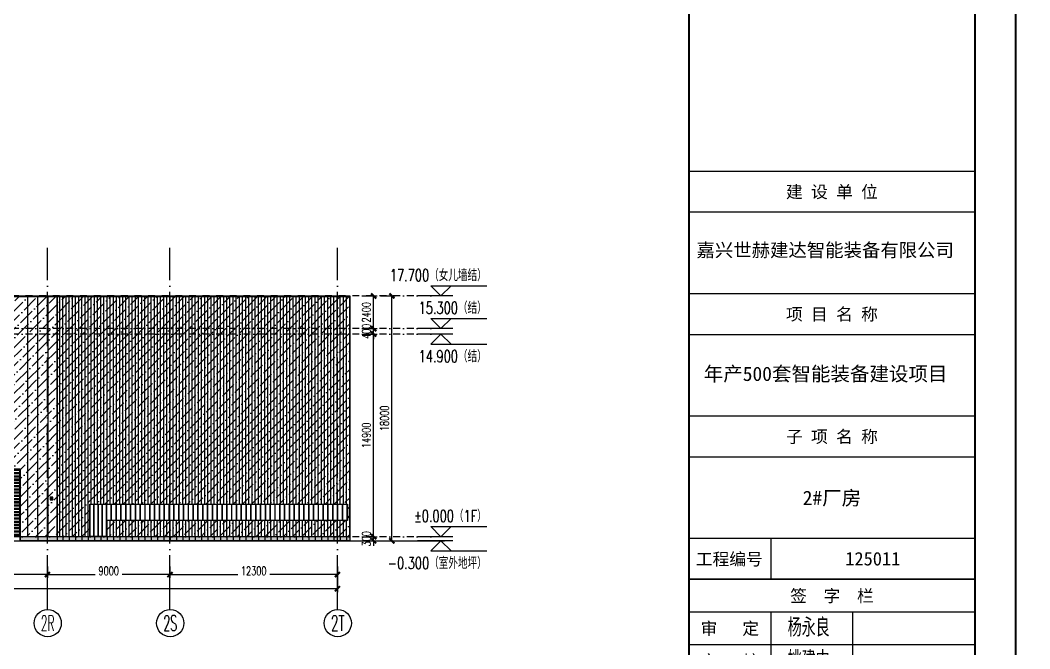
# Model space of a CAD drawing. Extents: x -2072575 to 87763, y 445513 to 805276.
# Drawn here: x -1185254 to -1111105, y 498846 to 545061 of the extents above; entities that cross this region are included whole.
import ezdxf
from ezdxf.enums import TextEntityAlignment as Align

# ---------------------------------------------------------------- set-up
doc = ezdxf.new("R2010")
doc.units = 0
doc.header["$LTSCALE"] = 1000
for name, pattern in [('__DASH', [0.35, 0.25, -0.1]), ('DASHDOT', [1, 0.5, -0.25, 0, -0.25]), ('DOT', [0.25, 0, -0.25]), ('DOTE', [2.42, 2, -0.2, 0.02, -0.2])]:
    doc.linetypes.add(name, pattern=pattern)
doc.layers.get('Defpoints').update_dxf_attribs({"color": 210})
for name, color, linetype in [('!ZN1-填充-8', 8, 'Continuous'), ('0-cxFrame', 155, 'Continuous'), ('3符号', 3, 'Continuous'), ('3铝板幕墙', 3, 'Continuous'), ('4玻璃幕墙', 4, 'Continuous'), ('A-AXIS-DOTE', 14, 'DOTE'), ('A-HATCH-2', 251, 'Continuous'), ('A-LIN-V', 9, 'Continuous'), ('A-WINDOW', 140, 'Continuous'), ('A-云线', 50, 'Continuous'), ('A-门窗表显示尺寸', 160, 'Continuous'), ('AS-WALL', 40, 'Continuous'), ('DIM', 173, 'Continuous'), ('DOT', 8, 'DOT'), ('IE-填充-JYZS', 7, 'Continuous'), ('qianming', 155, 'Continuous'), ('压型钢板', 23, 'Continuous')]:
    doc.layers.add(name, color=color, linetype=linetype)
doc.layers.add('0-cxText', color=131, linetype='Continuous', lineweight=25)
doc.layers.add('A-WALL-HATCH', color=8, linetype='Continuous', lineweight=13)
doc.styles.add('_TCH_AXIS', font='COMPLEX', dxfattribs={"bigfont": 'GBCBIG'})
doc.styles.add('A-STANDARD', font='SIMPLEX', dxfattribs={"bigfont": 'GBCBIG'})
doc.styles.add('BZHZ', font='bzxw', dxfattribs={"width": 0.8, "bigfont": 'bzhz'})
doc.styles.add('cx_biaoti', font='')
doc.styles.add('cx_tuming', font='simhei.ttf')
doc.styles.add('cx_tuqian1', font='')
doc.styles.add('DHTEXT-1', font='romans.shx', dxfattribs={"width": 0.7, "bigfont": 'chinese.shx'})
doc.styles.add('卓越符号', font='ROMANS.shx', dxfattribs={"width": 0.7, "bigfont": 'CHINESE.shx'})
doc.styles.add('黑体', font='simhei.ttf', dxfattribs={"height": 12})
doc.styles.get('cx_biaoti').set_extended_font_data('SimSun')
doc.styles.get('cx_tuqian1').set_extended_font_data('SimSun')
doc.dimstyles.new('ZN250', dxfattribs={"dimscale": 250, "dimtxt": 2.5, "dimasz": 1.5, "dimexe": 1, "dimexo": 2, "dimgap": 0.9, "dimtad": 1, "dimdec": 0, "dimdsep": 46, "dimtxsty": 'DHTEXT-1', "dimblk": 'ARCHTICK', "dimcen": 2.5, "dimclrd": 173, "dimclre": 173, "dimclrt": 7, "dimazin": 2, "dimtfac": 1, "dimtdec": 0, "dimtix": 1, "dimtmove": 2, "dimatfit": 3, "dimfxl": 0, "dimarcsym": 0})

# ---------------------------------------------------------------- blocks, each defined once
blk = doc.blocks.new('_ArchTick')
at = {"color": 0, "linetype": 'ByBlock', "const_width": 0.4}
blk.add_lwpolyline([(-0.5, -0.5), (0.5, 0.5)], dxfattribs=at)
blk = doc.blocks.new('*D949')
at = {"layer": 'Defpoints', "color": 0, "ltscale": 2500, "transparency": 16777216}
for p in [(0, -1697), (156300, -1697), (156300, -3824)]:
    blk.add_point(p, dxfattribs=at)
at = {"layer": 'DIM', "color": 173, "linetype": 'ByBlock', "lineweight": -2, "ltscale": 2500, "transparency": 16777216}
for p, q in [((0, -2197), (0, -4074)), ((156300, -2197), (156300, -4074)), ((0, -3824), (76819, -3824)), ((156300, -3824), (79581, -3824))]:
    blk.add_line(p, q, dxfattribs=at)
at = {"layer": 'DIM', "color": 173, "lineweight": -2, "ltscale": 2500, "transparency": 16777216, "xscale": 375, "yscale": 375, "zscale": 375, "rotation": 180}
blk.add_blockref('_ArchTick', (0, -3824), dxfattribs=at)
at = {"layer": 'DIM', "color": 173, "lineweight": -2, "ltscale": 2500, "transparency": 16777216, "xscale": 375, "yscale": 375, "zscale": 375}
blk.add_blockref('_ArchTick', (156300, -3824), dxfattribs=at)
at = {"layer": 'DIM', "color": 7, "ltscale": 2500, "transparency": 16777216, "insert": (78200, -3549), "char_height": 625, "attachment_point": 5, "style": 'DHTEXT-1'}
blk.add_mtext('156300', dxfattribs=at)
blk = doc.blocks.new('*D950')
at = {"layer": 'Defpoints', "color": 0, "ltscale": 2500, "transparency": 16777216}
for p in [(158961, 17700), (160295, 17700), (158961, -300)]:
    blk.add_point(p, dxfattribs=at)
at = {"layer": 'DIM', "color": 173, "linetype": 'ByBlock', "lineweight": -2, "ltscale": 2500, "transparency": 16777216}
for p, q in [((159461, 17700), (160545, 17700)), ((160295, -300), (160295, 17700)), ((159461, -300), (160545, -300))]:
    blk.add_line(p, q, dxfattribs=at)
at = {"layer": 'DIM', "color": 173, "lineweight": -2, "ltscale": 2500, "transparency": 16777216, "xscale": 375, "yscale": 375, "zscale": 375}
for p, rotation in [((160295, 17700), 90), ((160295, -300), 270)]:
    blk.add_blockref('_ArchTick', p, dxfattribs=dict(at, rotation=rotation))
at = {"layer": 'DIM', "color": 7, "ltscale": 2500, "transparency": 16777216, "insert": (159757, 8700), "char_height": 625, "attachment_point": 5, "rotation": 90, "style": 'DHTEXT-1'}
blk.add_mtext('18000', dxfattribs=at)
blk = doc.blocks.new('*D951')
at = {"layer": 'Defpoints', "color": 0, "ltscale": 2500, "transparency": 16777216}
for p in [(157626, 0), (158960, 0), (157626, -300)]:
    blk.add_point(p, dxfattribs=at)
at = {"layer": 'DIM', "color": 173, "linetype": 'ByBlock', "lineweight": -2, "ltscale": 2500, "transparency": 16777216}
for p, q in [((158126, 0), (159210, 0)), ((158960, 0), (158960, 375)), ((158960, -300), (158960, 0)), ((158126, -300), (159210, -300)), ((158960, -300), (158960, -675))]:
    blk.add_line(p, q, dxfattribs=at)
at = {"layer": 'DIM', "color": 173, "lineweight": -2, "ltscale": 2500, "transparency": 16777216, "xscale": 375, "yscale": 375, "zscale": 375}
for p, rotation in [((158960, 0), 270), ((158960, -300), 90)]:
    blk.add_blockref('_ArchTick', p, dxfattribs=dict(at, rotation=rotation))
at = {"layer": 'DIM', "color": 7, "ltscale": 2500, "transparency": 16777216, "insert": (158422, -150), "char_height": 625, "attachment_point": 5, "rotation": 90, "style": 'DHTEXT-1'}
blk.add_mtext('300', dxfattribs=at)
blk = doc.blocks.new('*D952')
at = {"layer": 'Defpoints', "color": 0, "ltscale": 2500, "transparency": 16777216}
for p in [(157626, 14900), (158960, 14900), (157626, 0)]:
    blk.add_point(p, dxfattribs=at)
at = {"layer": 'DIM', "color": 173, "linetype": 'ByBlock', "lineweight": -2, "ltscale": 2500, "transparency": 16777216}
for p, q in [((158126, 14900), (159210, 14900)), ((158960, 0), (158960, 14900)), ((158126, 0), (159210, 0))]:
    blk.add_line(p, q, dxfattribs=at)
at = {"layer": 'DIM', "color": 173, "lineweight": -2, "ltscale": 2500, "transparency": 16777216, "xscale": 375, "yscale": 375, "zscale": 375}
for p, rotation in [((158960, 14900), 90), ((158960, 0), 270)]:
    blk.add_blockref('_ArchTick', p, dxfattribs=dict(at, rotation=rotation))
at = {"layer": 'DIM', "color": 7, "ltscale": 2500, "transparency": 16777216, "insert": (158422, 7450), "char_height": 625, "attachment_point": 5, "rotation": 90, "style": 'DHTEXT-1'}
blk.add_mtext('14900', dxfattribs=at)
blk = doc.blocks.new('*D953')
at = {"layer": 'Defpoints', "color": 0, "ltscale": 2500, "transparency": 16777216}
for p in [(157626, 15300), (157626, 14900), (158960, 15300)]:
    blk.add_point(p, dxfattribs=at)
at = {"layer": 'DIM', "color": 173, "linetype": 'ByBlock', "lineweight": -2, "ltscale": 2500, "transparency": 16777216}
for p, q in [((158960, 15300), (158960, 15675)), ((158126, 15300), (159210, 15300)), ((158126, 14900), (159210, 14900)), ((158960, 14900), (158960, 15300)), ((158960, 14900), (158960, 14525))]:
    blk.add_line(p, q, dxfattribs=at)
at = {"layer": 'DIM', "color": 173, "lineweight": -2, "ltscale": 2500, "transparency": 16777216, "xscale": 375, "yscale": 375, "zscale": 375}
for p, rotation in [((158960, 15300), 270), ((158960, 14900), 90)]:
    blk.add_blockref('_ArchTick', p, dxfattribs=dict(at, rotation=rotation))
at = {"layer": 'DIM', "color": 7, "ltscale": 2500, "transparency": 16777216, "insert": (158422, 15100), "char_height": 625, "attachment_point": 5, "rotation": 90, "style": 'DHTEXT-1'}
blk.add_mtext('400', dxfattribs=at)
blk = doc.blocks.new('*D954')
at = {"layer": 'Defpoints', "color": 0, "ltscale": 2500, "transparency": 16777216}
for p in [(157626, 17700), (158960, 17700), (157626, 15300)]:
    blk.add_point(p, dxfattribs=at)
at = {"layer": 'DIM', "color": 173, "linetype": 'ByBlock', "lineweight": -2, "ltscale": 2500, "transparency": 16777216}
for p, q in [((158126, 17700), (159210, 17700)), ((158960, 15300), (158960, 17700)), ((158126, 15300), (159210, 15300))]:
    blk.add_line(p, q, dxfattribs=at)
at = {"layer": 'DIM', "color": 173, "lineweight": -2, "ltscale": 2500, "transparency": 16777216, "xscale": 375, "yscale": 375, "zscale": 375}
for p, rotation in [((158960, 17700), 90), ((158960, 15300), 270)]:
    blk.add_blockref('_ArchTick', p, dxfattribs=dict(at, rotation=rotation))
at = {"layer": 'DIM', "color": 7, "ltscale": 2500, "transparency": 16777216, "insert": (158422, 16500), "char_height": 625, "attachment_point": 5, "rotation": 90, "style": 'DHTEXT-1'}
blk.add_mtext('2400', dxfattribs=at)
blk = doc.blocks.new('*D955')
at = {"layer": 'Defpoints', "color": 0, "ltscale": 2500, "transparency": 16777216}
for p in [(144000, -1697), (156300, -1697), (156300, -2784)]:
    blk.add_point(p, dxfattribs=at)
at = {"layer": 'DIM', "color": 173, "linetype": 'ByBlock', "lineweight": -2, "ltscale": 2500, "transparency": 16777216}
for p, q in [((144000, -2197), (144000, -3034)), ((156300, -2197), (156300, -3034)), ((144000, -2784), (148977, -2784)), ((156300, -2784), (151323, -2784))]:
    blk.add_line(p, q, dxfattribs=at)
at = {"layer": 'DIM', "color": 173, "lineweight": -2, "ltscale": 2500, "transparency": 16777216, "xscale": 375, "yscale": 375, "zscale": 375, "rotation": 180}
blk.add_blockref('_ArchTick', (144000, -2784), dxfattribs=at)
at = {"layer": 'DIM', "color": 173, "lineweight": -2, "ltscale": 2500, "transparency": 16777216, "xscale": 375, "yscale": 375, "zscale": 375}
blk.add_blockref('_ArchTick', (156300, -2784), dxfattribs=at)
at = {"layer": 'DIM', "color": 7, "ltscale": 2500, "transparency": 16777216, "insert": (150150, -2509), "char_height": 625, "attachment_point": 5, "style": 'DHTEXT-1'}
blk.add_mtext('12300', dxfattribs=at)
blk = doc.blocks.new('*D956')
at = {"layer": 'Defpoints', "color": 0, "ltscale": 2500, "transparency": 16777216}
for p in [(135000, -1697), (144000, -1697), (144000, -2784)]:
    blk.add_point(p, dxfattribs=at)
at = {"layer": 'DIM', "color": 173, "linetype": 'ByBlock', "lineweight": -2, "ltscale": 2500, "transparency": 16777216}
for p, q in [((135000, -2197), (135000, -3034)), ((144000, -2197), (144000, -3034)), ((135000, -2784), (138504, -2784)), ((144000, -2784), (140496, -2784))]:
    blk.add_line(p, q, dxfattribs=at)
at = {"layer": 'DIM', "color": 173, "lineweight": -2, "ltscale": 2500, "transparency": 16777216, "xscale": 375, "yscale": 375, "zscale": 375, "rotation": 180}
blk.add_blockref('_ArchTick', (135000, -2784), dxfattribs=at)
at = {"layer": 'DIM', "color": 173, "lineweight": -2, "ltscale": 2500, "transparency": 16777216, "xscale": 375, "yscale": 375, "zscale": 375}
blk.add_blockref('_ArchTick', (144000, -2784), dxfattribs=at)
at = {"layer": 'DIM', "color": 7, "ltscale": 2500, "transparency": 16777216, "insert": (139500, -2509), "char_height": 625, "attachment_point": 5, "style": 'DHTEXT-1'}
blk.add_mtext('9000', dxfattribs=at)
blk = doc.blocks.new('*D940')
at = {"layer": 'Defpoints', "color": 0, "ltscale": 2500, "transparency": 16777216}
for p in [(126000, -1697), (135000, -1697), (135000, -2784)]:
    blk.add_point(p, dxfattribs=at)
at = {"layer": 'DIM', "color": 173, "linetype": 'ByBlock', "lineweight": -2, "ltscale": 2500, "transparency": 16777216}
for p, q in [((126000, -2197), (126000, -3034)), ((135000, -2197), (135000, -3034)), ((126000, -2784), (129504, -2784)), ((135000, -2784), (131496, -2784))]:
    blk.add_line(p, q, dxfattribs=at)
at = {"layer": 'DIM', "color": 173, "lineweight": -2, "ltscale": 2500, "transparency": 16777216, "xscale": 375, "yscale": 375, "zscale": 375, "rotation": 180}
blk.add_blockref('_ArchTick', (126000, -2784), dxfattribs=at)
at = {"layer": 'DIM', "color": 173, "lineweight": -2, "ltscale": 2500, "transparency": 16777216, "xscale": 375, "yscale": 375, "zscale": 375}
blk.add_blockref('_ArchTick', (135000, -2784), dxfattribs=at)
at = {"layer": 'DIM', "color": 7, "ltscale": 2500, "transparency": 16777216, "insert": (130500, -2509), "char_height": 625, "attachment_point": 5, "style": 'DHTEXT-1'}
blk.add_mtext('9000', dxfattribs=at)
blk = doc.blocks.new('卓越-轴号')
blk.add_circle((0, 0), 4)
at = {"color": 0, "style": '_TCH_AXIS', "width": 1.041667, "flags": 8}
blk.add_attdef('A', text='', height=4.48, dxfattribs=at).set_placement((-2, -2.24), (2, -2.24), align=Align.FIT)
blk = doc.blocks.new('*U137')
at = {"ltscale": 10}
blk.add_line((3.48, 0), (-6.85, 0), dxfattribs=at)
blk.add_lwpolyline([(3, 3), (0, 0), (-3, 3), (13.45, 3)])
at = {"color": 0, "style": '卓越符号', "width": 0.7, "flags": 8}
blk.add_attdef('±0.000', text='', height=3.5, dxfattribs=at).set_placement((13.45, 4.35), align=Align.RIGHT)
blk = doc.blocks.new('*U138')
at = {"ltscale": 10}
blk.add_line((3.48, 0), (-6.85, 0), dxfattribs=at)
blk.add_lwpolyline([(3, -3), (0, 0), (-3, -3), (13.45, -3)])
at = {"color": 0, "style": '卓越符号', "width": 0.7, "flags": 8}
blk.add_attdef('±0.000', text='', height=3.5, dxfattribs=at).set_placement((13.45, -7.85), align=Align.RIGHT)
blk = doc.blocks.new('JLM5050')
at = {"layer": 'A-HATCH-2'}
h = blk.add_hatch(dxfattribs=at)
h.set_pattern_fill('ANSI32', color=256, scale=50, angle=45)
h.set_pattern_definition([(180, (0, 0), (-1e-14, -238.125), []), (180, (-79.38, 79.38), (-1e-14, -238.125), [])])
h.paths.add_polyline_path([(-1643430, 522187), (-1638530, 522187), (-1638530, 517287), (-1643430, 517287)])
at = {"layer": 'A-AXIS-DOTE', "linetype": '__DASH', "ltscale": 2}
blk.add_line((-1640980, 517237), (-1640980, 522237), dxfattribs=at)
at = {"layer": 'A-LIN-V'}
blk.add_lwpolyline([(-1643480, 522237), (-1638480, 522237), (-1638480, 517237), (-1643480, 517237)], close=True, dxfattribs=at)
at = {"layer": 'A-门窗表显示尺寸'}
blk.add_lwpolyline([(-1643430, 522187), (-1638530, 522187), (-1638530, 517287), (-1643430, 517287)], close=True, dxfattribs=at)
at = {"layer": 'A-门窗表显示尺寸', "color": 3, "style": 'A-STANDARD', "width": 0.705882}
blk.add_text('JLM5050', height=59.5, dxfattribs=at).set_placement((-1643230, 517317))
blk = doc.blocks.new('zjcx_lan_qianzi(Dragon)')
for p, q in [((-7000, 4800), (0, 4800)), ((-5000, 4800), (-5000, 0)), ((-3000, 4800), (-3000, 0)), ((-7000, 4000), (0, 4000)), ((-7000, 3200), (0, 3200)), ((-7000, 2400), (0, 2400)), ((-7000, 1600), (0, 1600)), ((-7000, 800), (0, 800))]:
    blk.add_line(p, q)
at = {"const_width": 30}
blk.add_lwpolyline([(-7000, 5600), (0, 5600)], dxfattribs=at)
blk.add_lwpolyline([(-7000, 5600), (0, 5600), (0, 0), (-7000, 0)], close=True, dxfattribs=at)
at = {"style": 'cx_biaoti'}
for s, p in [('签  字  栏', (-3500, 5200)), ('审   定', (-6000, 4400)), ('审   核', (-6000, 3600)), ('校   对', (-6000, 2800)), ('设   计', (-6000, 400))]:
    blk.add_text(s, height=300, dxfattribs=at).set_placement(p, align=Align.MIDDLE)
at = {"style": 'cx_biaoti', "width": 0.85}
for s, p in [('项目负责人', (-6000, 2000)), ('专业负责人', (-6000, 1200))]:
    blk.add_text(s, height=300, dxfattribs=at).set_placement(p, align=Align.MIDDLE)
blk = doc.blocks.new('T-签字(Dragon)')
at = {"layer": '0-cxFrame'}
blk.add_blockref('zjcx_lan_qianzi(Dragon)', (0, 0), dxfattribs=at)
at = {"layer": 'qianming', "style": 'BZHZ', "width": 0.8}
for s, p in [('杨永良', (-4069, 4444)), ('姚建中', (-4069, 3644)), ('姜旭超', (-4069, 2844)), ('宋月飞', (-4069, 2044)), ('宋月飞', (-4069, 1244)), ('叶佳超', (-4069, 444))]:
    blk.add_text(s, height=450, dxfattribs=at).set_placement(p, align=Align.MIDDLE)
blk = doc.blocks.new('zjcx_lan_xiangmu(Dragon)')
for p, q in [((-7000, 9000), (0, 9000)), ((-7000, 6000), (0, 6000)), ((-7000, 3000), (0, 3000)), ((-5000, 1000), (-5000, 0))]:
    blk.add_line(p, q)
at = {"const_width": 30}
for points in [[(-7000, 10000), (0, 10000)], [(-7000, 7000), (0, 7000)], [(-7000, 7000), (0, 7000)], [(-7000, 4000), (0, 4000)], [(-7000, 4000), (0, 4000)], [(-7000, 1000), (0, 1000)], [(-7000, 0), (0, 0)]]:
    blk.add_lwpolyline(points, dxfattribs=at)
blk.add_lwpolyline([(-7000, 10000), (0, 10000), (0, 0), (-7000, 0)], close=True)
at = {"style": 'cx_biaoti'}
for s, p in [('建 设 单 位', (-3500, 9500)), ('项 目 名 称', (-3500, 6500)), ('子 项 名 称', (-3500, 3500)), ('工程编号', (-6013, 500))]:
    blk.add_text(s, height=300, dxfattribs=at).set_placement(p, align=Align.MIDDLE)
blk = doc.blocks.new('T-项目(Dragon)')
blk.add_blockref('zjcx_lan_xiangmu(Dragon)', (0, 0))
at = {"color": 3, "style": 'cx_tuming'}
for s, height, p in [('嘉兴世赫建达智能装备有限公司', 330, (-6816, 7901)), ('年产500套智能装备建设项目 ', 350, (-6638, 4859))]:
    blk.add_text(s, height=height, dxfattribs=at).set_placement(p)
blk = doc.blocks.new('zjcx_T1(Dragon)')
at = {"layer": '0-cxFrame', "const_width": 50}
blk.add_lwpolyline([(-7000, 0), (0, 0), (0, 57400), (-7000, 57400)], close=True, dxfattribs=at)
at = {"layer": '0-cxFrame'}
for name, p in [('T-项目(Dragon)', (0, 15000)), ('T-签字(Dragon)', (0, 9400))]:
    blk.add_blockref(name, p, dxfattribs=at)
blk = doc.blocks.new('TK22.A1 L(Dragon)')
at = {"layer": '0-cxFrame', "color": 7, "const_width": 0.5}
blk.add_lwpolyline([(0, 0), (-841, 0), (-841, 594), (0, 594)], close=True, dxfattribs=at)
at = {"layer": '0-cxFrame', "const_width": 0.5}
for points in [[(-80, 10), (-821, 10), (-821, 584), (-80, 584)], [(-10, 10), (-80, 10), (-80, 584), (-10, 584)]]:
    blk.add_lwpolyline(points, close=True, dxfattribs=at)
at = {"layer": '0-cxFrame', "xscale": 0.01, "yscale": 0.01, "zscale": 0.01}
blk.add_blockref('zjcx_T1(Dragon)', (-10, 10), dxfattribs=at)
at = {"style": '黑体', "flags": 4}
blk.add_attdef('图幅', text='', height=3.3, dxfattribs=at).set_placement((-40, 3), align=Align.RIGHT)
at = {"layer": '0-cxText', "flags": 4}
for tag, height, style, p in [('建设单位', 3.5, 'cx_tuming', (-45, 240)), ('项目名称', 3.5, 'cx_tuming', (-45, 210)), ('子项名称', 3.5, 'cx_tuming', (-45, 180)), ('工程编号', 3.3, 'cx_tuqian1', (-35, 165)), ('图名1', 3.5, 'cx_tuming', (-45, 87)), ('图名2', 3.5, 'cx_tuming', (-45, 79)), ('图名3', 3.5, 'cx_tuming', (-45, 71)), ('出图日期', 3.3, 'cx_tuqian1', (-39, 60)), ('专业', 3.3, 'cx_tuqian1', (-55, 52)), ('图号', 3.3, 'cx_tuqian1', (-55, 44)), ('版次', 3.3, 'cx_tuqian1', (-20, 44))]:
    blk.add_attdef(tag, text='', height=height, dxfattribs=dict(at, style=style)).set_placement(p, align=Align.MIDDLE)
at = {"layer": 'Defpoints', "color": 6, "flags": 4}
for tag, height, style, p in [('tufu', 3.3, '黑体', (-12, 12)), ('dwfname', 4, 'cx_tuqian1', (-80, 3))]:
    blk.add_attdef(tag, text='', height=height, dxfattribs=dict(at, style=style)).set_placement(p, align=Align.RIGHT)
blk = doc.blocks.new('20250821140118')
at = {"layer": 'A-AXIS-DOTE', "ltscale": 2}
for p, q in [((135000, -5350), (135000, 21247.6)), ((144000, -5350), (144000, 21247.6)), ((156300, -5350), (156300, 21247.6))]:
    blk.add_line(p, q, dxfattribs=at)
at = {"layer": 'DOT', "linetype": 'DASHDOT'}
for p, q in [((163899.6, 17700), (-7859.1, 17700)), ((163899.6, 15300), (-7859.1, 15300)), ((163899.6, 14900), (-7859.1, 14900)), ((163899.6, 0), (-7859.1, 0))]:
    blk.add_line(p, q, dxfattribs=at)
at = {"layer": '3符号', "color": 7}
ref = blk.add_blockref('*U137', (163899.6, 17700), dxfattribs=dict(at, xscale=250, yscale=250, zscale=250))
ref.add_attrib('±0.000', '17.700（女儿墙结）', dxfattribs={"layer": '0', "color": 0, "height": 875, "style": '卓越符号', "width": 0.7}).set_placement((167262.1, 18787.5), align=Align.RIGHT)
ref = blk.add_blockref('*U137', (163899.6, 15300), dxfattribs=dict(at, xscale=250, yscale=250, zscale=250))
ref.add_attrib('±0.000', '15.300（结）', dxfattribs={"layer": '0', "color": 0, "height": 875, "style": '卓越符号', "width": 0.7}).set_placement((167262.1, 16387.5), align=Align.RIGHT)
ref = blk.add_blockref('*U138', (163899.6, 14900), dxfattribs=dict(at, xscale=250, yscale=250, zscale=250))
ref.add_attrib('±0.000', '14.900（结）', dxfattribs={"layer": '0', "color": 0, "height": 875, "style": '卓越符号', "width": 0.7}).set_placement((167262.1, 12827), align=Align.RIGHT)
ref = blk.add_blockref('*U137', (163899.6, 0), dxfattribs=dict(at, xscale=250, yscale=250, zscale=250))
ref.add_attrib('±0.000', '±0.000（1F）', dxfattribs={"layer": '0', "color": 0, "height": 875, "style": '卓越符号', "width": 0.7}).set_placement((167262.1, 1087.5), align=Align.RIGHT)
ref = blk.add_blockref('*U138', (163899.6, -300), dxfattribs=dict(at, xscale=250, yscale=250, zscale=250))
ref.add_attrib('±0.000', '-0.300（室外地坪）', dxfattribs={"layer": '0', "color": 0, "height": 875, "style": '卓越符号', "width": 0.7}).set_placement((167262.1, -2373), align=Align.RIGHT)
ref = blk.add_blockref('卓越-轴号', (135021.1, -6349.8), dxfattribs=dict(at, xscale=250, yscale=250, zscale=250))
ref.add_attrib('A', '2R', dxfattribs={"layer": '0', "color": 0, "height": 1120, "style": '_TCH_AXIS', "width": 0.493421}).set_placement((134521.1, -6909.8), (135521.1, -6909.8), align=Align.FIT)
ref = blk.add_blockref('卓越-轴号', (144021.1, -6350), dxfattribs=dict(at, xscale=250, yscale=250, zscale=250))
ref.add_attrib('A', '2S', dxfattribs={"layer": '0', "color": 0, "height": 1120, "style": '_TCH_AXIS', "width": 0.551471}).set_placement((143521.1, -6910), (144521.1, -6910), align=Align.FIT)
ref = blk.add_blockref('卓越-轴号', (156321.1, -6349.8), dxfattribs=dict(at, xscale=250, yscale=250, zscale=250))
ref.add_attrib('A', '2T', dxfattribs={"layer": '0', "color": 0, "height": 1120, "style": '_TCH_AXIS', "width": 0.535714}).set_placement((155821.1, -6909.8), (156821.1, -6909.8), align=Align.FIT)
at = {"layer": 'A-LIN-V'}
blk.add_blockref('JLM5050', (1771480.2, -517237.5), dxfattribs=at)
at = {"layer": 'DIM', "ltscale": 2500}
for p1, p2, picture, middle in [((157626.3, 15300), (157626.3, 17700), '*D954', (158422.1, 16500)), ((158961.3, -300), (158961.3, 17700), '*D950', (159757.1, 8700)), ((157626.3, 14900), (157626.3, 15300), '*D953', (158422.1, 15100)), ((157626.3, 0), (157626.3, 14900), '*D952', (158422.1, 7450)), ((157626.3, -300), (157626.3, 0), '*D951', (158422.1, -150))]:
    dim = blk.add_aligned_dim(p1=p1, p2=p2, distance=-1333.3, dimstyle='ZN250', dxfattribs=at)
    dim.commit()
    dim.dimension.update_dxf_attribs({"geometry": picture, "text_midpoint": middle})
for base, p1, p2, angle, picture, middle in [((156300, -3824.1), (0, -1697.5), (156300, -1697.5), 360, '*D949', (78200, -3549.1)), ((135000, -2784.1), (126000, -1697.5), (135000, -1697.5), 0, '*D940', (130500, -2509.1)), ((144000, -2784.1), (135000, -1697.5), (144000, -1697.5), 0, '*D956', (139500, -2509.1)), ((156300, -2784.1), (144000, -1697.5), (156300, -1697.5), 0, '*D955', (150150, -2509.1))]:
    dim = blk.add_linear_dim(base=base, p1=p1, p2=p2, angle=angle, dimstyle='ZN250', dxfattribs=at)
    dim.commit()
    dim.dimension.update_dxf_attribs({"geometry": picture, "text_midpoint": middle, "dimtype": 129})

msp = doc.modelspace()

# ---------------------------------------------------------------- hatches: boundary and pattern name
at = {"layer": '!ZN1-填充-8'}
h = msp.add_hatch(dxfattribs=at)
h.set_pattern_fill('ANSI36', color=256, scale=300, style=0)
h.set_pattern_definition([(45, (0, 0), (252.5697, 926.08891), [1190.625, -238.125, 0, -238.125])])
h.paths.add_polyline_path([(-1161053.5, 524737.5), (-1192953.5, 524737.5), (-1192953.5, 507087.5), (-1190253.4, 507087.5), (-1190253.4, 512087.5), (-1185253.4, 512087.5), (-1185253.4, 507087.5), (-1185253.5, 507087.5), (-1182753.5, 507087.5), (-1161048.9, 507087.5), (-1161053.5, 509480), (-1161219.7, 509487.5), (-1161219.7, 508287.5), (-1178892.7, 508262.5), (-1178892.7, 507087.5), (-1180137.8, 507087.5), (-1180137.8, 509487.5), (-1161053.5, 509480)])
h = msp.add_hatch(dxfattribs=at)
h.set_pattern_fill('DOTS', color=141, scale=100, style=0)
h.paths.add_polyline_path([(-1185253.5, 507099.3), (-1161053.5, 507099.3), (-1161053.5, 506787.5), (-1185253.5, 506787.5)])
at = {"layer": 'A-WALL-HATCH'}
h = msp.add_hatch(dxfattribs=at)
h.set_pattern_fill('ANSI34', color=256, scale=10, angle=135)
h.set_pattern_definition([(180, (481926.64, -10149.99), (-7e-15, -95.25), []), (180, (481910.76, -10134.11), (-7e-15, -95.25), []), (180, (481894.89, -10118.24), (-7e-15, -95.25), []), (180, (481879.01, -10102.36), (-7e-15, -95.25), [])])
h.paths.add_polyline_path([(-1183023.5, 509817.5), (-1182883.5, 509817.5), (-1182883.5, 509957.5), (-1183023.5, 509957.5)])
at = {"layer": 'IE-填充-JYZS', "ltscale": 10}
h = msp.add_hatch(dxfattribs=at)
h.set_pattern_fill('DOTS', color=141, scale=10)
h.set_pattern_definition([(0, (-1319053.528, 524737.465), (7.9375, 15.875), [0, -15.875])])
h.paths.add_polyline_path([(-1319053.5, 524787.5), (-1161048.9, 524787.5), (-1161048.9, 524737.5), (-1319053.5, 524737.5)])

# ---------------------------------------------------------------- linework, layer by layer
at = {"layer": '3铝板幕墙', "ltscale": 2000}
for p, q in [((-1183953.5, 524787.5, 0), (-1183953.5, 524737.5)), ((-1182528.6, 524787.5, 0), (-1182528.6, 524737.5)), ((-1182112.4, 524787.5, 0), (-1182112.4, 524737.5)), ((-1181649.5, 524787.5, 0), (-1181649.5, 524737.5)), ((-1181186.6, 524787.5, 0), (-1181186.6, 524737.5)), ((-1180723.6, 524787.5, 0), (-1180723.6, 524737.5)), ((-1180260.8, 524787.5, 0), (-1180260.8, 524737.5)), ((-1179797.8, 524787.5, 0), (-1179797.8, 524737.5)), ((-1179334.8, 524787.5, 0), (-1179334.8, 524737.5)), ((-1178872, 524787.5, 0), (-1178872, 524737.5)), ((-1178408.9, 524787.5, 0), (-1178408.9, 524737.5)), ((-1177946, 524787.5, 0), (-1177946, 524737.5)), ((-1177483.1, 524787.5, 0), (-1177483.1, 524737.5)), ((-1177020.1, 524787.5, 0), (-1177020.1, 524737.5)), ((-1176557.2, 524787.5, 0), (-1176557.2, 524737.5)), ((-1176094.4, 524787.5, 0), (-1176094.4, 524737.5)), ((-1175631.4, 524787.5, 0), (-1175631.4, 524737.5)), ((-1175168.6, 524787.5, 0), (-1175168.6, 524737.5)), ((-1174706.8, 524787.5, 0), (-1174706.8, 524737.5)), ((-1174243.9, 524787.5, 0), (-1174243.9, 524737.5)), ((-1173781.1, 524787.5, 0), (-1173781.1, 524737.5)), ((-1173318.1, 524787.5, 0), (-1173318.1, 524737.5)), ((-1172855.1, 524787.5, 0), (-1172855.1, 524737.5)), ((-1172392.1, 524787.5, 0), (-1172392.1, 524737.5)), ((-1171929.2, 524787.5, 0), (-1171929.2, 524737.5)), ((-1171466.3, 524787.5, 0), (-1171466.3, 524737.5)), ((-1171003.4, 524787.5, 0), (-1171003.4, 524737.5)), ((-1170540.5, 524787.5, 0), (-1170540.5, 524737.5)), ((-1170077.5, 524787.5, 0), (-1170077.5, 524737.5)), ((-1169614.5, 524787.5, 0), (-1169614.5, 524737.5)), ((-1169151.7, 524787.5, 0), (-1169151.7, 524737.5)), ((-1168687.3, 524787.5, 0), (-1168687.3, 524737.5)), ((-1168224.4, 524787.5, 0), (-1168224.4, 524737.5)), ((-1167761.5, 524787.5, 0), (-1167761.5, 524737.5)), ((-1167298.5, 524787.5, 0), (-1167298.5, 524737.5)), ((-1166835.6, 524787.5, 0), (-1166835.6, 524737.5)), ((-1166372.7, 524787.5, 0), (-1166372.7, 524737.5)), ((-1165909.7, 524787.5, 0), (-1165909.7, 524737.5)), ((-1165446.8, 524787.5, 0), (-1165446.8, 524737.5)), ((-1164983.8, 524787.5, 0), (-1164983.8, 524737.5)), ((-1164520.9, 524787.5, 0), (-1164520.9, 524737.5)), ((-1164058, 524787.5, 0), (-1164058, 524737.5)), ((-1163595.1, 524787.5, 0), (-1163595.1, 524737.5)), ((-1163132.1, 524787.5, 0), (-1163132.1, 524737.5)), ((-1162669.3, 524787.5, 0), (-1162669.3, 524737.5)), ((-1162210.3, 524787.5, 0), (-1162210.3, 524737.5)), ((-1161747.4, 524787.5, 0), (-1161747.4, 524737.5)), ((-1161284.6, 524787.5, 0), (-1161284.6, 524737.5)), ((-1185253.5, 507099.3, 0), (-1185253.5, 506787.5)), ((-1183953.5, 507099.3, 0), (-1183953.5, 506787.5)), ((-1182528.6, 507099.3, 0), (-1182528.6, 506787.5)), ((-1182112.4, 507099.3, 0), (-1182112.4, 506787.5)), ((-1181649.5, 507099.3, 0), (-1181649.5, 506787.5)), ((-1181186.6, 507099.3, 0), (-1181186.6, 506787.5)), ((-1180723.6, 507099.3, 0), (-1180723.6, 506787.5)), ((-1180260.8, 507099.3, 0), (-1180260.8, 506787.5)), ((-1179797.8, 507099.3, 0), (-1179797.8, 506787.5)), ((-1179334.8, 507099.3, 0), (-1179334.8, 506787.5)), ((-1178872, 507099.3, 0), (-1178872, 506787.5)), ((-1178408.9, 507099.3, 0), (-1178408.9, 506787.5)), ((-1177946, 507099.3, 0), (-1177946, 506787.5)), ((-1177483.1, 507099.3, 0), (-1177483.1, 506787.5)), ((-1177020.1, 507099.3, 0), (-1177020.1, 506787.5)), ((-1176557.2, 507099.3, 0), (-1176557.2, 506787.5)), ((-1176094.4, 507099.3, 0), (-1176094.4, 506787.5)), ((-1175631.4, 507099.3, 0), (-1175631.4, 506787.5)), ((-1175168.6, 507099.3, 0), (-1175168.6, 506787.5)), ((-1174706.8, 507099.3, 0), (-1174706.8, 506787.5)), ((-1174243.9, 507099.3, 0), (-1174243.9, 506787.5)), ((-1173781.1, 507099.3, 0), (-1173781.1, 506787.5)), ((-1173318.1, 507099.3, 0), (-1173318.1, 506787.5)), ((-1172855.1, 507099.3, 0), (-1172855.1, 506787.5)), ((-1172392.1, 507099.3, 0), (-1172392.1, 506787.5)), ((-1171929.2, 507099.3, 0), (-1171929.2, 506787.5)), ((-1171466.3, 507099.3, 0), (-1171466.3, 506787.5)), ((-1171003.4, 507099.3, 0), (-1171003.4, 506787.5)), ((-1170540.5, 507099.3, 0), (-1170540.5, 506787.5)), ((-1170077.5, 507099.3, 0), (-1170077.5, 506787.5)), ((-1169614.5, 507099.3, 0), (-1169614.5, 506787.5)), ((-1169151.7, 507099.3, 0), (-1169151.7, 506787.5)), ((-1168687.3, 507099.3, 0), (-1168687.3, 506787.5)), ((-1168224.4, 507099.3, 0), (-1168224.4, 506787.5)), ((-1167761.5, 507099.3, 0), (-1167761.5, 506787.5)), ((-1167298.5, 507099.3, 0), (-1167298.5, 506787.5)), ((-1166835.6, 507099.3, 0), (-1166835.6, 506787.5)), ((-1166372.7, 507099.3, 0), (-1166372.7, 506787.5)), ((-1165909.7, 507099.3, 0), (-1165909.7, 506787.5)), ((-1165446.8, 507099.3, 0), (-1165446.8, 506787.5)), ((-1164983.8, 507099.3, 0), (-1164983.8, 506787.5)), ((-1164520.9, 507099.3, 0), (-1164520.9, 506787.5)), ((-1164058, 507099.3, 0), (-1164058, 506787.5)), ((-1163595.1, 507099.3, 0), (-1163595.1, 506787.5)), ((-1163132.1, 507099.3, 0), (-1163132.1, 506787.5)), ((-1162669.3, 507099.3, 0), (-1162669.3, 506787.5)), ((-1162210.3, 507099.3, 0), (-1162210.3, 506787.5)), ((-1161747.4, 507099.3, 0), (-1161747.4, 506787.5)), ((-1161284.6, 507099.3, 0), (-1161284.6, 506787.5))]:
    msp.add_line(p, q, dxfattribs=at)
for points in [[(-1319053.5, 524787.5), (-1161048.9, 524787.5), (-1161048.9, 524737.5), (-1319053.5, 524737.5)], [(-1185253.5, 507099.3), (-1161053.5, 507099.3), (-1161053.5, 506787.5), (-1185253.5, 506787.5)]]:
    msp.add_lwpolyline(points, close=True, dxfattribs=at)
at = {"layer": '4玻璃幕墙', "ltscale": 10}
for p, q in [((-1180137.8, 507099.3, 0), (-1180137.8, 509487.5)), ((-1180137.8, 509487.5), (-1161219.7, 509487.5)), ((-1180116.2, 507099.3, 0), (-1180116.2, 509487.5)), ((-1179840.1, 507099.3, 0), (-1179840.1, 509487.5)), ((-1179818.5, 507099.3, 0), (-1179818.5, 509487.5)), ((-1179531.4, 507099.3, 0), (-1179531.4, 509487.5)), ((-1179509.8, 507099.3, 0), (-1179509.8, 509487.5)), ((-1179222.8, 507099.3, 0), (-1179222.8, 509487.5)), ((-1179201.2, 507099.3, 0), (-1179201.2, 509487.5)), ((-1178914.3, 507099.3, 0), (-1178914.3, 509487.5)), ((-1178892.7, 507099.3, 0), (-1178892.7, 509487.5)), ((-1178560.7, 508287.5), (-1178560.7, 509487.5)), ((-1178539.1, 508287.5), (-1178539.1, 509487.5)), ((-1178207.1, 508287.5), (-1178207.1, 509487.5)), ((-1178185.5, 508287.5), (-1178185.5, 509487.5)), ((-1177853.6, 508287.5), (-1177853.6, 509487.5)), ((-1177832, 508287.5), (-1177832, 509487.5)), ((-1177500, 508287.5), (-1177500, 509487.5)), ((-1177478.4, 508287.5), (-1177478.4, 509487.5)), ((-1177146.4, 508287.5), (-1177146.4, 509487.5)), ((-1177124.8, 508287.5), (-1177124.8, 509487.5)), ((-1176792.9, 508287.5), (-1176792.9, 509487.5)), ((-1176771.3, 508287.5), (-1176771.3, 509487.5)), ((-1176439.3, 508287.5), (-1176439.3, 509487.5)), ((-1176417.7, 508287.5), (-1176417.7, 509487.5)), ((-1176085.7, 508287.5), (-1176085.7, 509487.5)), ((-1176064.1, 508287.5), (-1176064.1, 509487.5)), ((-1175732.2, 508287.5), (-1175732.2, 509487.5)), ((-1175710.6, 508287.5), (-1175710.6, 509487.5)), ((-1175378.6, 508287.5), (-1175378.6, 509487.5)), ((-1175357, 508287.5), (-1175357, 509487.5)), ((-1175025, 508287.5), (-1175025, 509487.5)), ((-1175003.4, 508287.5), (-1175003.4, 509487.5)), ((-1174671.4, 508287.5), (-1174671.4, 509487.5)), ((-1174649.8, 508287.5), (-1174649.8, 509487.5)), ((-1174317.9, 508287.5), (-1174317.9, 509487.5)), ((-1174296.3, 508287.5), (-1174296.3, 509487.5)), ((-1173964.3, 508287.5), (-1173964.3, 509487.5)), ((-1173942.7, 508287.5), (-1173942.7, 509487.5)), ((-1173610.7, 508287.5), (-1173610.7, 509487.5)), ((-1173589.1, 508287.5), (-1173589.1, 509487.5)), ((-1173257.2, 508287.5), (-1173257.2, 509487.5)), ((-1173235.6, 508287.5), (-1173235.6, 509487.5)), ((-1172903.6, 508287.5), (-1172903.6, 509487.5)), ((-1172882, 508287.5), (-1172882, 509487.5)), ((-1172550, 508287.5), (-1172550, 509487.5)), ((-1172528.4, 508287.5), (-1172528.4, 509487.5)), ((-1172196.5, 508287.5), (-1172196.5, 509487.5)), ((-1172174.9, 508287.5), (-1172174.9, 509487.5)), ((-1171842.9, 508287.5), (-1171842.9, 509487.5)), ((-1171821.3, 508287.5), (-1171821.3, 509487.5)), ((-1171489.3, 508287.5), (-1171489.3, 509487.5)), ((-1171467.7, 508287.5), (-1171467.7, 509487.5)), ((-1171135.8, 508287.5), (-1171135.8, 509487.5)), ((-1171114.2, 508287.5), (-1171114.2, 509487.5)), ((-1170782.2, 508287.5), (-1170782.2, 509487.5)), ((-1170760.6, 508287.5), (-1170760.6, 509487.5)), ((-1170428.6, 508287.5), (-1170428.6, 509487.5)), ((-1170407, 508287.5), (-1170407, 509487.5)), ((-1170075, 508287.5), (-1170075, 509487.5)), ((-1170053.4, 508287.5), (-1170053.4, 509487.5)), ((-1169721.5, 508287.5), (-1169721.5, 509487.5)), ((-1169699.9, 508287.5), (-1169699.9, 509487.5)), ((-1169367.9, 508287.5), (-1169367.9, 509487.5)), ((-1169346.3, 508287.5), (-1169346.3, 509487.5)), ((-1169014.3, 508287.5), (-1169014.3, 509487.5)), ((-1168992.7, 508287.5), (-1168992.7, 509487.5)), ((-1168660.8, 508287.5), (-1168660.8, 509487.5)), ((-1168639.2, 508287.5), (-1168639.2, 509487.5)), ((-1168307.2, 508287.5), (-1168307.2, 509487.5)), ((-1168285.6, 508287.5), (-1168285.6, 509487.5)), ((-1167953.6, 508287.5), (-1167953.6, 509487.5)), ((-1167932, 508287.5), (-1167932, 509487.5)), ((-1167600.1, 508287.5), (-1167600.1, 509487.5)), ((-1167578.5, 508287.5), (-1167578.5, 509487.5)), ((-1167246.5, 508287.5), (-1167246.5, 509487.5)), ((-1167224.9, 508287.5), (-1167224.9, 509487.5)), ((-1166892.9, 508287.5), (-1166892.9, 509487.5)), ((-1166871.3, 508287.5), (-1166871.3, 509487.5)), ((-1166539.3, 508287.5), (-1166539.3, 509487.5)), ((-1166517.7, 508287.5), (-1166517.7, 509487.5)), ((-1166185.8, 508287.5), (-1166185.8, 509487.5)), ((-1166164.2, 508287.5), (-1166164.2, 509487.5)), ((-1165832.2, 508287.5), (-1165832.2, 509487.5)), ((-1165810.6, 508287.5), (-1165810.6, 509487.5)), ((-1165478.6, 508287.5), (-1165478.6, 509487.5)), ((-1165457, 508287.5), (-1165457, 509487.5)), ((-1165125, 508287.5), (-1165125, 509487.5)), ((-1165103.4, 508287.5), (-1165103.4, 509487.5)), ((-1164771.5, 508287.5), (-1164771.5, 509487.5)), ((-1164749.9, 508287.5), (-1164749.9, 509487.5)), ((-1164417.9, 508287.5), (-1164417.9, 509487.5)), ((-1164396.3, 508287.5), (-1164396.3, 509487.5)), ((-1164064.4, 508287.5), (-1164064.4, 509487.5)), ((-1164042.7, 508287.5), (-1164042.7, 509487.5)), ((-1163710.8, 508287.5), (-1163710.8, 509487.5)), ((-1163689.2, 508287.5), (-1163689.2, 509487.5)), ((-1163357.2, 508287.5), (-1163357.2, 509487.5)), ((-1163335.6, 508287.5), (-1163335.6, 509487.5)), ((-1163003.6, 508287.5), (-1163003.6, 509487.5)), ((-1162982, 508287.5), (-1162982, 509487.5)), ((-1162650.1, 508287.5), (-1162650.1, 509487.5)), ((-1162628.5, 508287.5), (-1162628.5, 509487.5)), ((-1162296.5, 508287.5), (-1162296.5, 509487.5)), ((-1162274.9, 508287.5), (-1162274.9, 509487.5)), ((-1161942.9, 508287.5), (-1161942.9, 509487.5)), ((-1161921.3, 508287.5), (-1161921.3, 509487.5)), ((-1161589.3, 508287.5), (-1161589.3, 509487.5)), ((-1161567.7, 508287.5), (-1161567.7, 509487.5)), ((-1161230.6, 508287.5), (-1161230.6, 509487.5)), ((-1161219.7, 508287.5), (-1161219.7, 509487.5))]:
    msp.add_line(p, q, dxfattribs=at)
msp.add_lwpolyline([(-1161219.7, 509487.5), (-1161219.7, 508287.5), (-1178892.7, 508287.5), (-1178892.7, 507099.3), (-1180137.8, 507099.3), (-1180137.8, 509487.5)], close=True, dxfattribs=at)
at = {"layer": 'A-LIN-V'}
for p, q in [((-1319053.5, 524787.5), (-1161053.5, 524787.5)), ((-1319053.5, 524737.5), (-1161053.5, 524737.5)), ((-1182528.6, 524787.5), (-1182528.6, 506787.5)), ((-1161053.5, 524787.5), (-1161053.5, 506787.5)), ((-1185253.5, 507087.5), (-1185253.5, 506787.5))]:
    msp.add_line(p, q, dxfattribs=at)
msp.add_lwpolyline([(-1182528.6, 524737.5), (-1182528.6, 507087.5)], dxfattribs=at)
at = {"layer": 'A-WINDOW'}
for points in [[(-1183053.5, 509787.5), (-1182853.5, 509787.5), (-1182853.5, 509987.5), (-1183053.5, 509987.5)], [(-1183023.5, 509817.5), (-1182883.5, 509817.5), (-1182883.5, 509957.5), (-1183023.5, 509957.5)]]:
    msp.add_lwpolyline(points, close=True, dxfattribs=at)
at = {"layer": 'AS-WALL'}
msp.add_line((-1326112.7, 506787.5), (-1154087.7, 506787.5), dxfattribs=at)
at = {"layer": '压型钢板', "ltscale": 10}
for p, q in [((-1184703.5, 507087.5), (-1184703.5, 524737.5)), ((-1183953.5, 507087.5), (-1183953.5, 524737.5)), ((-1183203.5, 507087.5), (-1183203.5, 524737.5)), ((-1182528.6, 524737.5), (-1182528.6, 507087.5)), ((-1182528.6, 507087.5), (-1182528.6, 524737.5)), ((-1182343.9, 507087.5), (-1182343.9, 524737.5)), ((-1182112.4, 507087.5), (-1182112.4, 524737.5)), ((-1181881, 507087.5), (-1181881, 524737.5)), ((-1181649.5, 507087.5), (-1181649.5, 524737.5)), ((-1181418, 507087.5), (-1181418, 524737.5)), ((-1181186.6, 507087.5), (-1181186.6, 524737.5)), ((-1180955.1, 507087.5), (-1180955.1, 524737.5)), ((-1180953.5, 507087.5), (-1180953.5, 524737.5)), ((-1180723.6, 507087.5), (-1180723.6, 524737.5)), ((-1180492.2, 507087.5), (-1180492.2, 524737.5)), ((-1180260.8, 507087.5), (-1180260.8, 524737.5)), ((-1180029.4, 509487.5), (-1180029.4, 524737.5)), ((-1179797.8, 509487.5), (-1179797.8, 524737.5)), ((-1179566.3, 509487.5), (-1179566.3, 524737.5)), ((-1179334.8, 509487.5), (-1179334.8, 524737.5)), ((-1179103.4, 509487.5), (-1179103.4, 524737.5)), ((-1178872, 509487.5), (-1178872, 524737.5)), ((-1178640.4, 509487.5), (-1178640.4, 524737.5)), ((-1178408.9, 509487.5), (-1178408.9, 524737.5)), ((-1178177.5, 509487.5), (-1178177.5, 524737.5)), ((-1177946, 509487.5), (-1177946, 524737.5)), ((-1177714.5, 509487.5), (-1177714.5, 524737.5)), ((-1177483.1, 509487.5), (-1177483.1, 524737.5)), ((-1177251.7, 509487.5), (-1177251.7, 524737.5)), ((-1177020.1, 509487.5), (-1177020.1, 524737.5)), ((-1176788.7, 509487.5), (-1176788.7, 524737.5)), ((-1176557.2, 509487.5), (-1176557.2, 524737.5)), ((-1176325.8, 509487.5), (-1176325.8, 524737.5)), ((-1176094.4, 509487.5), (-1176094.4, 524737.5)), ((-1175862.8, 509487.5), (-1175862.8, 524737.5)), ((-1175631.4, 509487.5), (-1175631.4, 524737.5)), ((-1175400, 509487.5), (-1175400, 524737.5)), ((-1175168.6, 509487.5), (-1175168.6, 524737.5)), ((-1174938.3, 509487.5), (-1174938.3, 524737.5)), ((-1174706.8, 509487.5), (-1174706.8, 524737.5)), ((-1174475.4, 509487.5), (-1174475.4, 524737.5)), ((-1174243.9, 509487.5), (-1174243.9, 524737.5)), ((-1174012.5, 509487.5), (-1174012.5, 524737.5)), ((-1173781.1, 509487.5), (-1173781.1, 524737.5)), ((-1173549.5, 509487.5), (-1173549.5, 524737.5)), ((-1173318.1, 509487.5), (-1173318.1, 524737.5)), ((-1173086.5, 509487.5), (-1173086.5, 524737.5)), ((-1172855.1, 509487.5), (-1172855.1, 524737.5)), ((-1172623.7, 509487.5), (-1172623.7, 524737.5)), ((-1172392.1, 509487.5), (-1172392.1, 524737.5)), ((-1172160.7, 509487.5), (-1172160.7, 524737.5)), ((-1171929.2, 509487.5), (-1171929.2, 524737.5)), ((-1171697.7, 509487.5), (-1171697.7, 524737.5)), ((-1171466.3, 509487.5), (-1171466.3, 524737.5)), ((-1171234.8, 509487.5), (-1171234.8, 524737.5)), ((-1171003.4, 509487.5), (-1171003.4, 524737.5)), ((-1170771.9, 509487.5), (-1170771.9, 524737.5)), ((-1170540.5, 509487.5), (-1170540.5, 524737.5)), ((-1170308.9, 509487.5), (-1170308.9, 524737.5)), ((-1170077.5, 509487.5), (-1170077.5, 524737.5)), ((-1169846.1, 509487.5), (-1169846.1, 524737.5)), ((-1169614.5, 509487.5), (-1169614.5, 524737.5)), ((-1169383.1, 509487.5), (-1169383.1, 524737.5)), ((-1169151.7, 509487.5), (-1169151.7, 524737.5)), ((-1168920.3, 509487.5), (-1168920.3, 524737.5)), ((-1168687.3, 509487.5), (-1168687.3, 524737.5)), ((-1168455.8, 509487.5), (-1168455.8, 524737.5)), ((-1168224.4, 509487.5), (-1168224.4, 524737.5)), ((-1167993, 509487.5), (-1167993, 524737.5)), ((-1167761.5, 509487.5), (-1167761.5, 524737.5)), ((-1167530.1, 509487.5), (-1167530.1, 524737.5)), ((-1167298.5, 509487.5), (-1167298.5, 524737.5)), ((-1167067.1, 509487.5), (-1167067.1, 524737.5)), ((-1166835.6, 509487.5), (-1166835.6, 524737.5)), ((-1166604.2, 509487.5), (-1166604.2, 524737.5)), ((-1166372.7, 509487.5), (-1166372.7, 524737.5)), ((-1166141.2, 509487.5), (-1166141.2, 524737.5)), ((-1165909.7, 509487.5), (-1165909.7, 524737.5)), ((-1165678.2, 509487.5), (-1165678.2, 524737.5)), ((-1165446.8, 509487.5), (-1165446.8, 524737.5)), ((-1165215.3, 509487.5), (-1165215.3, 524737.5)), ((-1164983.8, 509487.5), (-1164983.8, 524737.5)), ((-1164752.4, 509487.5), (-1164752.4, 524737.5)), ((-1164520.9, 509487.5), (-1164520.9, 524737.5)), ((-1164289.5, 509487.5), (-1164289.5, 524737.5)), ((-1164058, 509487.5), (-1164058, 524737.5)), ((-1163826.5, 509487.5), (-1163826.5, 524737.5)), ((-1163595.1, 509487.5), (-1163595.1, 524737.5)), ((-1163363.6, 509487.5), (-1163363.6, 524737.5)), ((-1163132.1, 509487.5), (-1163132.1, 524737.5)), ((-1162900.7, 509487.5), (-1162900.7, 524737.5)), ((-1162669.3, 509487.5), (-1162669.3, 524737.5)), ((-1162441.7, 509487.5), (-1162441.7, 524737.5)), ((-1162210.3, 509487.5), (-1162210.3, 524737.5)), ((-1161978.8, 509487.5), (-1161978.8, 524737.5)), ((-1161747.4, 509487.5), (-1161747.4, 524737.5)), ((-1161516, 509487.5), (-1161516, 524737.5)), ((-1161284.6, 509487.5), (-1161284.6, 524737.5)), ((-1161048.9, 507087.5), (-1161048.9, 524737.5)), ((-1178872, 507087.5), (-1178872, 508287.5)), ((-1178640.4, 507087.5), (-1178640.4, 508287.5)), ((-1178408.9, 507087.5), (-1178408.9, 508287.5)), ((-1178177.5, 507087.5), (-1178177.5, 508287.5)), ((-1177946, 507087.5), (-1177946, 508287.5)), ((-1177714.5, 507087.5), (-1177714.5, 508287.5)), ((-1177483.1, 507087.5), (-1177483.1, 508287.5)), ((-1177251.7, 507087.5), (-1177251.7, 508287.5)), ((-1177020.1, 507087.5), (-1177020.1, 508287.5)), ((-1176788.7, 507087.5), (-1176788.7, 508287.5)), ((-1176557.2, 507087.5), (-1176557.2, 508287.5)), ((-1176325.8, 507087.5), (-1176325.8, 508287.5)), ((-1176094.4, 507087.5), (-1176094.4, 508287.5)), ((-1175862.8, 507087.5), (-1175862.8, 508287.5)), ((-1175631.4, 507087.5), (-1175631.4, 508287.5)), ((-1175400, 507087.5), (-1175400, 508287.5)), ((-1175168.6, 507087.5), (-1175168.6, 508287.5)), ((-1174938.3, 507087.5), (-1174938.3, 508287.5)), ((-1174706.8, 507087.5), (-1174706.8, 508287.5)), ((-1174475.4, 507087.5), (-1174475.4, 508287.5)), ((-1174243.9, 507087.5), (-1174243.9, 508287.5)), ((-1174012.5, 507087.5), (-1174012.5, 508287.5)), ((-1173781.1, 507087.5), (-1173781.1, 508287.5)), ((-1173549.5, 507087.5), (-1173549.5, 508287.5)), ((-1173318.1, 507087.5), (-1173318.1, 508287.5)), ((-1173086.5, 507087.5), (-1173086.5, 508287.5)), ((-1172855.1, 507087.5), (-1172855.1, 508287.5)), ((-1172623.7, 507087.5), (-1172623.7, 508287.5)), ((-1172392.1, 507087.5), (-1172392.1, 508287.5)), ((-1172160.7, 507087.5), (-1172160.7, 508287.5)), ((-1171929.2, 507087.5), (-1171929.2, 508287.5)), ((-1171697.7, 507087.5), (-1171697.7, 508287.5)), ((-1171466.3, 507087.5), (-1171466.3, 508287.5)), ((-1171234.8, 507087.5), (-1171234.8, 508287.5)), ((-1171003.4, 507087.5), (-1171003.4, 508287.5)), ((-1170771.9, 507087.5), (-1170771.9, 508287.5)), ((-1170540.5, 507087.5), (-1170540.5, 508287.5)), ((-1170308.9, 507087.5), (-1170308.9, 508287.5)), ((-1170077.5, 507087.5), (-1170077.5, 508287.5)), ((-1169846.1, 507087.5), (-1169846.1, 508287.5)), ((-1169614.5, 507087.5), (-1169614.5, 508287.5)), ((-1169383.1, 507087.5), (-1169383.1, 508287.5)), ((-1169151.7, 507087.5), (-1169151.7, 508287.5)), ((-1168920.3, 507087.5), (-1168920.3, 508287.5)), ((-1168687.3, 507087.5), (-1168687.3, 508287.5)), ((-1168455.8, 507087.5), (-1168455.8, 508287.5)), ((-1168224.4, 507087.5), (-1168224.4, 508287.5)), ((-1167993, 507087.5), (-1167993, 508287.5)), ((-1167761.5, 507087.5), (-1167761.5, 508287.5)), ((-1167530.1, 507087.5), (-1167530.1, 508287.5)), ((-1167298.5, 507087.5), (-1167298.5, 508287.5)), ((-1167067.1, 507087.5), (-1167067.1, 508287.5)), ((-1166835.6, 507087.5), (-1166835.6, 508287.5)), ((-1166604.2, 507087.5), (-1166604.2, 508287.5)), ((-1166372.7, 507087.5), (-1166372.7, 508287.5)), ((-1166141.2, 507087.5), (-1166141.2, 508287.5)), ((-1165909.7, 507087.5), (-1165909.7, 508287.5)), ((-1165678.2, 507087.5), (-1165678.2, 508287.5)), ((-1165446.8, 507087.5), (-1165446.8, 508287.5)), ((-1165215.3, 507087.5), (-1165215.3, 508287.5)), ((-1164983.8, 507087.5), (-1164983.8, 508287.5)), ((-1164752.4, 507087.5), (-1164752.4, 508287.5)), ((-1164520.9, 507087.5), (-1164520.9, 508287.5)), ((-1164289.5, 507087.5), (-1164289.5, 508287.5)), ((-1164058, 507087.5), (-1164058, 508287.5)), ((-1163826.5, 507087.5), (-1163826.5, 508287.5)), ((-1163595.1, 507087.5), (-1163595.1, 508287.5)), ((-1163363.6, 507087.5), (-1163363.6, 508287.5)), ((-1163132.1, 507087.5), (-1163132.1, 508287.5)), ((-1162900.7, 507087.5), (-1162900.7, 508287.5)), ((-1162669.3, 507087.5), (-1162669.3, 508287.5)), ((-1162441.7, 507087.5), (-1162441.7, 508287.5)), ((-1162210.3, 507087.5), (-1162210.3, 508287.5)), ((-1161978.8, 507087.5), (-1161978.8, 508287.5)), ((-1161747.4, 507087.5), (-1161747.4, 508287.5)), ((-1161516, 507087.5), (-1161516, 508287.5)), ((-1161284.6, 507087.5), (-1161284.6, 508287.5))]:
    msp.add_line(p, q, dxfattribs=at)

# ---------------------------------------------------------------- block references
at = {"layer": '0-cxFrame'}
ref = msp.add_blockref('TK22.A1 L(Dragon)', (-1112136.4, 455961.2), dxfattribs=dict(at, xscale=300, yscale=300, zscale=300))
ref.add_attrib('子项名称', '2#厂房', dxfattribs={"layer": '0-cxText', "height": 1050, "style": 'cx_tuming'}).set_placement((-1125636.4, 509961.2), align=Align.MIDDLE)
ref.add_attrib('工程编号', '125011', dxfattribs={"layer": '0-cxText', "height": 990, "style": 'cx_tuqian1'}).set_placement((-1122636.4, 505461.2), align=Align.MIDDLE)
at = {"layer": '0-cxFrame', "xscale": 300, "yscale": 300, "zscale": 300}
msp.add_blockref('TK22.A1 L(Dragon)', (-859836.4, 455961.2), dxfattribs=at)
at = {"layer": 'A-云线', "ltscale": 10}
msp.add_blockref('20250821140118', (-1318253.5, 507087.5), dxfattribs=at)

doc.saveas('drawing.dxf')
